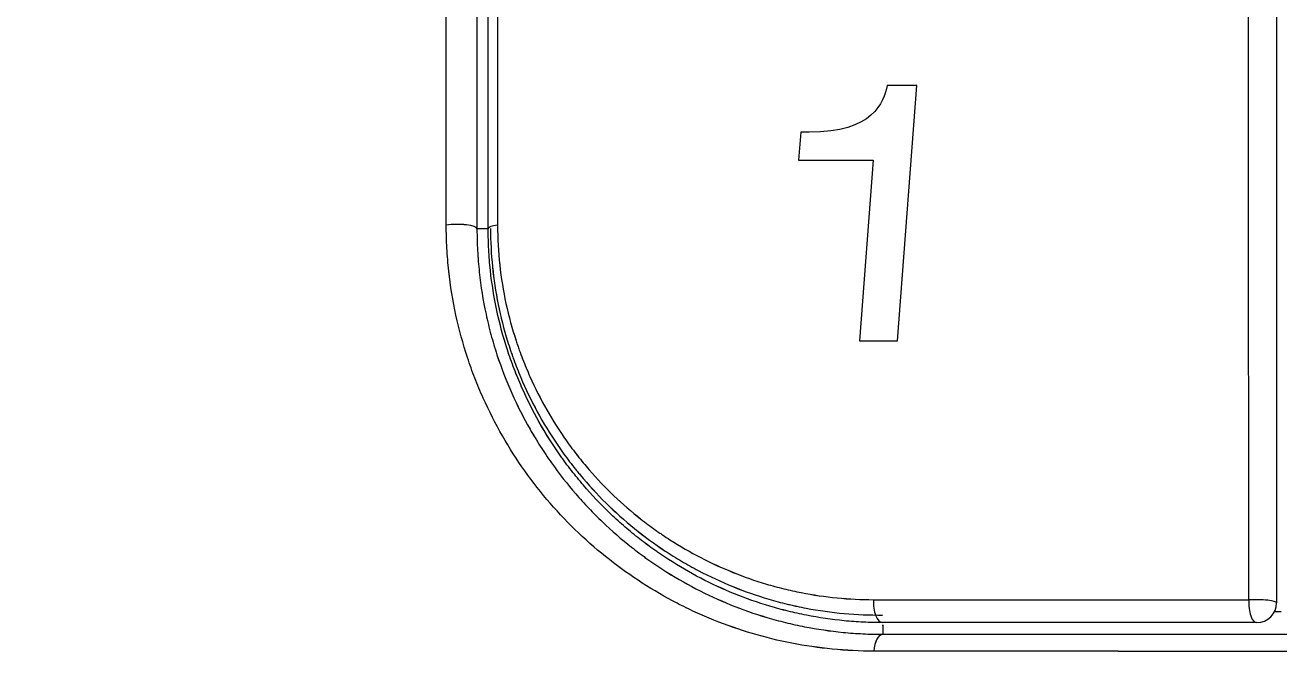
# Model space of a CAD drawing. Extents: x 2963 to 9049, y -570 to 1982.
# Drawn here: x 3258.03 to 3289.5, y 221 to 237.2 of the extents above; entities that cross this region are included whole.
import ezdxf

# ---------------------------------------------------------------- set-up
doc = ezdxf.new("R2010")
doc.units = 0
doc.header["$LTSCALE"] = 20
doc.header["$MEASUREMENT"] = 0
doc.layers.get('0').update_dxf_attribs({"linetype": 'CONTINUOUS'})
doc.layers.get('DEFPOINTS').update_dxf_attribs({"linetype": 'CONTINUOUS'})
doc.layers.add('1', color=7, linetype='CONTINUOUS')
doc.styles.get("Standard").update_dxf_attribs({"font": 'NanumGothic.ttf'})
doc.dimstyles.get("Standard").update_dxf_attribs({"dimtxt": 2.7, "dimasz": 2.5, "dimexe": 1.5, "dimexo": 1.5, "dimgap": 1.5, "dimtad": 1, "dimdec": 0, "dimlfac": 10, "dimzin": 0, "dimdsep": 46, "dimtxsty": 'Standard', "dimcen": 0, "dimclrt": 2, "dimadec": 0, "dimazin": 0, "dimtfac": 1, "dimtdec": 0, "dimtmove": 0, "dimatfit": 3, "dimfxl": 0, "dimtolj": 1, "dimtzin": 0, "dimarcsym": 0})

# ---------------------------------------------------------------- blocks, each defined once
blk = doc.blocks.new('*D32')
at = {"color": 3, "lineweight": -2}
for p, q in [((3282.023, 274.161), (2984.283, 274.161)), ((2990.283, 250.161), (2990.283, 62.919)), ((2990.283, -174.178), (2990.283, 13.065)), ((3124.507, -198.178), (2984.283, -198.178))]:
    blk.add_line(p, q, dxfattribs=at)
at = {"color": 3}
for points in [[(2986.283, 250.161), (2994.283, 250.161), (2990.283, 274.161)], [(2986.283, -174.178), (2994.283, -174.178), (2990.283, -198.178)]]:
    blk.add_solid(points, dxfattribs=at)
at = {"layer": 'DEFPOINTS', "color": 0}
for p in [(2990.283, 274.161), (3283.823, 274.161), (3126.307, -198.178)]:
    blk.add_point(p, dxfattribs=at)
at = {"color": 2, "insert": (2990.283, 37.992), "char_height": 24, "attachment_point": 5}
blk.add_mtext('\\A1;475', dxfattribs=at)
blk = doc.blocks.new('A$C232549f7')
at = {"layer": '1', "color": 0, "linetype": 'Continuous', "lineweight": 18}
for p, q in [((84.764, 147.871), (84.021, 147.871)), ((84.278, 141.453), (84.764, 147.871)), ((81.852, 146.694), (81.799, 145.993)), ((81.799, 145.993), (83.672, 145.993)), ((83.672, 145.993), (83.327, 141.453)), ((83.327, 141.453), (84.278, 141.453))]:
    blk.add_line(p, q, dxfattribs=at)
at = {"layer": '1', "color": 0, "linetype": 'Continuous', "lineweight": 13}
for centre, major_axis, ratio, start_param, end_param in [((73.227, 144.274), (-0.5, 0), 0.211931, 3.159452, 5.284179), ((74.509, 144.277), (-0.5, 0), 0.208328, 5.274197, 6.283185), ((83.909, 134.877), (0, 0.5), 0.460697, 1.416321, 3.141593), ((93.295, 134.877), (0, 0.5), 0.397152, 1.430932, 3.141593), ((93.295, 134.877), (-0.5, 0), 0.151639, 3.123935, 5.116574)]:
    blk.add_ellipse(centre, major_axis=major_axis, ratio=ratio, start_param=start_param, end_param=end_param, dxfattribs=at)
at = {"layer": '1', "color": 0, "linetype": 'Continuous', "lineweight": 18}
for centre, major_axis, ratio, start_param, end_param in [((93.295, 134.877), (0, 0.5), 0.999848, 3.141593, 4.70974), ((83.915, 133.584), (0, -0.5), 0.45841, 3.161231, 4.559054)]:
    blk.add_ellipse(centre, major_axis=major_axis, ratio=ratio, start_param=start_param, end_param=end_param, dxfattribs=at)
at = {"layer": '1', "color": 0, "linetype": 'Continuous', "lineweight": 13}
for points, knots in [([(93.099, 134.946), (93.095, 139.761), (93.091, 144.57), (93.082, 154.175), (93.078, 158.97), (93.074, 163.759)], [0, 0, 0, 0, 0.5, 0.5, 1, 1, 1, 1]), ([(83.689, 133.661), (83.336, 133.661), (82.989, 133.678), (82.302, 133.745), (81.624, 133.845), (80.964, 134.006), (80.313, 134.199), (79.991, 134.311), (79.516, 134.503), (79.359, 134.571), (79.051, 134.712), (78.899, 134.787), (78.449, 135.02), (77.866, 135.358), (77.317, 135.75), (76.784, 136.169), (76.526, 136.392), (76.027, 136.868), (75.79, 137.116), (75.341, 137.635), (75.129, 137.906), (74.729, 138.469), (74.541, 138.762), (74.192, 139.371), (74.03, 139.688), (73.846, 140.1), (73.809, 140.183), (73.74, 140.351), (73.638, 140.604), (73.546, 140.861), (73.375, 141.381), (73.278, 141.735), (73.121, 142.46), (73.06, 142.83), (73.009, 143.304), (73, 143.4), (72.984, 143.591), (72.965, 143.879), (72.957, 144.169), (72.957, 144.363)], [0, 0, 0, 0, 0.0625, 0.0625, 0.125, 0.1875, 0.1875, 0.25, 0.25, 0.28125, 0.28125, 0.3125, 0.3125, 0.375, 0.4375, 0.4375, 0.5, 0.5, 0.5625, 0.5625, 0.625, 0.625, 0.6875, 0.6875, 0.75, 0.75, 0.765625, 0.765625, 0.78125, 0.8125, 0.8125, 0.875, 0.875, 0.9375, 0.9375, 0.953125, 0.953125, 0.96875, 1, 1, 1, 1]), ([(74.243, 144.365), (74.243, 144.024), (74.262, 143.689), (74.333, 143.031), (74.386, 142.708), (74.524, 142.073), (74.609, 141.76), (74.723, 141.415), (74.736, 141.376), (74.762, 141.3), (74.802, 141.186), (74.9, 140.923), (74.991, 140.704), (75.184, 140.271), (75.325, 139.993), (75.632, 139.454), (75.798, 139.193), (76.02, 138.878), (76.066, 138.816), (76.157, 138.692), (76.297, 138.509), (76.442, 138.333), (76.739, 137.989), (76.946, 137.771), (77.38, 137.358), (77.605, 137.162), (77.958, 136.885), (78.077, 136.796), (78.23, 136.687), (78.26, 136.665), (78.322, 136.623), (78.353, 136.601), (78.446, 136.538), (78.508, 136.497), (78.822, 136.295), (79.079, 136.147), (79.605, 135.875), (79.874, 135.751), (80.423, 135.53), (80.704, 135.431), (81.133, 135.303), (81.278, 135.264), (81.498, 135.21), (81.571, 135.193), (81.719, 135.16), (81.793, 135.145), (82.163, 135.072), (82.463, 135.028), (83.068, 134.969), (83.373, 134.954), (83.681, 134.954)], [0, 0, 0, 0, 0.0625, 0.0625, 0.125, 0.125, 0.1875, 0.1875, 0.195312, 0.195312, 0.203125, 0.21875, 0.25, 0.25, 0.3125, 0.3125, 0.375, 0.375, 0.390625, 0.390625, 0.40625, 0.4375, 0.4375, 0.5, 0.5, 0.5625, 0.5625, 0.59375, 0.59375, 0.601562, 0.601562, 0.609375, 0.609375, 0.625, 0.625, 0.6875, 0.6875, 0.75, 0.75, 0.8125, 0.8125, 0.84375, 0.84375, 0.859375, 0.859375, 0.875, 0.875, 0.9375, 0.9375, 1, 1, 1, 1]), ([(83.681, 134.954), (85.224, 134.952), (86.781, 134.951), (89.136, 134.949), (89.924, 134.949), (91.507, 134.948), (92.301, 134.947), (93.099, 134.946)], [0, 0, 0, 0, 0.5, 0.5, 0.75, 0.75, 1, 1, 1, 1]), ([(83.911, 134.084), (83.961, 134.084), (84.011, 134.084), (84.112, 134.084), (84.263, 134.084), (84.617, 134.084), (85.324, 134.084), (86.744, 134.084), (87.969, 134.084), (90.429, 134.084), (92.084, 134.084), (95.421, 134.084), (97.102, 134.084), (99.642, 134.084), (100.917, 134.084), (102.411, 134.084), (103.16, 134.084), (103.535, 134.084), (103.696, 134.084), (103.803, 134.084), (103.857, 134.084), (103.91, 134.084)], [0, 0, 0, 0, 0.007813, 0.007813, 0.015625, 0.03125, 0.0625, 0.125, 0.25, 0.25, 0.5, 0.5, 0.75, 0.75, 0.875, 0.9375, 0.96875, 0.984375, 0.992188, 0.992188, 1, 1, 1, 1]), ([(103.753, 133.645), (102.031, 133.646), (100.32, 133.648), (96.922, 133.65), (95.236, 133.652), (91.888, 133.654), (90.228, 133.656), (86.937, 133.658), (85.306, 133.659), (83.689, 133.661)], [0, 0, 0, 0, 0.25, 0.25, 0.5, 0.5, 0.75, 0.75, 1, 1, 1, 1])]:
    blk.add_open_spline(points, degree=3, knots=knots, dxfattribs=at)
at = {"layer": '1', "color": 0, "linetype": 'Continuous', "lineweight": 18}
for points, knots in [([(93.794, 163.675), (93.795, 158.889), (93.795, 154.095), (93.795, 144.494), (93.795, 139.688), (93.795, 134.875)], [0, 0, 0, 0, 0.5, 0.5, 1, 1, 1, 1]), ([(84.021, 147.871), (83.943, 147.448), (83.662, 146.694), (81.995, 146.694), (81.924, 146.694), (81.852, 146.694)], [0, 0, 0, 0, 0.957007, 0.957007, 1, 1, 1, 1]), ([(73.727, 144.276), (73.727, 144.273), (73.727, 144.27), (73.727, 144.264), (73.727, 144.256), (73.727, 144.235), (73.727, 144.195), (73.728, 144.114), (73.731, 143.952), (73.744, 143.632), (73.766, 143.36), (73.823, 142.823), (73.88, 142.471), (73.991, 141.953), (74.032, 141.782), (74.101, 141.527), (74.125, 141.442), (74.175, 141.274), (74.201, 141.19), (74.338, 140.773), (74.462, 140.451), (74.739, 139.828), (74.892, 139.527), (75.141, 139.09), (75.227, 138.947), (75.362, 138.736), (75.408, 138.666), (75.501, 138.527), (75.548, 138.459), (75.789, 138.119), (75.992, 137.86), (76.312, 137.489), (76.421, 137.369), (76.645, 137.134), (76.759, 137.019), (77.109, 136.685), (77.352, 136.473), (77.669, 136.223), (77.765, 136.149), (77.862, 136.077), (77.927, 136.029), (77.96, 136.005), (78.124, 135.888), (78.258, 135.797), (78.662, 135.536), (78.939, 135.375), (79.505, 135.081), (79.794, 134.947), (80.387, 134.707), (80.69, 134.601), (81.077, 134.485), (81.155, 134.463), (81.312, 134.421), (81.391, 134.4), (81.628, 134.341), (81.788, 134.306), (82.268, 134.212), (82.591, 134.165), (83.082, 134.117), (83.247, 134.105), (83.495, 134.093), (83.619, 134.088), (83.765, 134.085), (83.838, 134.084), (83.874, 134.084), (83.892, 134.084), (83.9, 134.084), (83.905, 134.084), (83.908, 134.084), (83.911, 134.084)], [0, 0, 0, 0, 0.000488, 0.000488, 0.000977, 0.001953, 0.003906, 0.007813, 0.015625, 0.03125, 0.0625, 0.0625, 0.125, 0.125, 0.15625, 0.15625, 0.171875, 0.171875, 0.1875, 0.1875, 0.25, 0.25, 0.3125, 0.3125, 0.34375, 0.34375, 0.359375, 0.359375, 0.375, 0.375, 0.4375, 0.4375, 0.46875, 0.46875, 0.5, 0.5, 0.5625, 0.5625, 0.578125, 0.585937, 0.585937, 0.59375, 0.59375, 0.625, 0.625, 0.6875, 0.6875, 0.75, 0.75, 0.8125, 0.8125, 0.828125, 0.828125, 0.84375, 0.84375, 0.875, 0.875, 0.9375, 0.9375, 0.96875, 0.96875, 0.984375, 0.992187, 0.996094, 0.998047, 0.999023, 0.999512, 0.999512, 1, 1, 1, 1]), ([(83.909, 134.377), (83.904, 134.377), (83.899, 134.377), (83.889, 134.377), (83.874, 134.377), (83.838, 134.377), (83.767, 134.378), (83.626, 134.38), (83.344, 134.39), (83.104, 134.408), (82.627, 134.455), (82.312, 134.501), (81.922, 134.577), (81.844, 134.594), (81.689, 134.628), (81.611, 134.646), (81.38, 134.703), (81.228, 134.745), (80.775, 134.88), (80.185, 135.088), (79.619, 135.349), (79.066, 135.636), (78.796, 135.793), (78.465, 136.007), (78.4, 136.051), (78.302, 136.117), (78.269, 136.14), (78.205, 136.185), (78.044, 136.299), (77.761, 136.512), (77.519, 136.714), (77.341, 136.869), (77.282, 136.921), (77.166, 137.027), (77.109, 137.081), (76.825, 137.354), (76.607, 137.584), (76.296, 137.948), (76.195, 138.072), (76.047, 138.263), (75.998, 138.327), (75.926, 138.425), (75.902, 138.458), (75.855, 138.524), (75.644, 138.821), (75.449, 139.13), (75.129, 139.698), (74.982, 139.991), (74.782, 140.445), (74.719, 140.599), (74.629, 140.834), (74.6, 140.913), (74.544, 141.072), (74.517, 141.152), (74.386, 141.554), (74.298, 141.882), (74.156, 142.547), (74.101, 142.885), (74.046, 143.4), (74.032, 143.573), (74.018, 143.835), (74.013, 143.967), (74.01, 144.121), (74.009, 144.199), (74.009, 144.238), (74.009, 144.254), (74.009, 144.266), (74.009, 144.271), (74.009, 144.277)], [0, 0, 0, 0, 0.000977, 0.000977, 0.001953, 0.003906, 0.007812, 0.015625, 0.03125, 0.0625, 0.0625, 0.125, 0.125, 0.140625, 0.140625, 0.15625, 0.15625, 0.1875, 0.1875, 0.25, 0.3125, 0.3125, 0.375, 0.375, 0.390625, 0.390625, 0.398438, 0.398438, 0.40625, 0.4375, 0.46875, 0.46875, 0.484375, 0.484375, 0.5, 0.5, 0.5625, 0.5625, 0.59375, 0.59375, 0.609375, 0.609375, 0.617188, 0.617188, 0.625, 0.6875, 0.6875, 0.75, 0.75, 0.78125, 0.78125, 0.796875, 0.796875, 0.8125, 0.8125, 0.875, 0.875, 0.9375, 0.9375, 0.96875, 0.96875, 0.984375, 0.992188, 0.996094, 0.998047, 0.999023, 0.999023, 1, 1, 1, 1]), ([(74.066, 144.277), (74.067, 143.954), (74.084, 143.634), (74.149, 142.999), (74.196, 142.684), (74.323, 142.06), (74.401, 141.75), (74.519, 141.367), (74.556, 141.252), (74.609, 141.1), (74.636, 141.023), (74.705, 140.834), (74.763, 140.684), (74.95, 140.242), (75.088, 139.954), (75.392, 139.395), (75.558, 139.122), (75.827, 138.725), (75.92, 138.595), (76.064, 138.402), (76.114, 138.339), (76.189, 138.244), (76.239, 138.181), (76.495, 137.869), (76.739, 137.604), (77.192, 137.156), (77.43, 136.944), (77.925, 136.542), (78.183, 136.353), (78.518, 136.132), (78.586, 136.088), (78.723, 136.003), (78.792, 135.961), (79, 135.838), (79.14, 135.76), (79.564, 135.537), (80.142, 135.268), (80.744, 135.058), (81.204, 134.922), (81.359, 134.88), (81.555, 134.833), (81.594, 134.824), (81.673, 134.806), (81.712, 134.797), (81.83, 134.771), (81.909, 134.755), (82.305, 134.68), (82.623, 134.636), (83.262, 134.578), (83.583, 134.566), (83.906, 134.568)], [0, 0, 0, 0, 0.0625, 0.0625, 0.125, 0.125, 0.1875, 0.1875, 0.203125, 0.210938, 0.21875, 0.21875, 0.25, 0.25, 0.3125, 0.3125, 0.375, 0.375, 0.40625, 0.40625, 0.421875, 0.421875, 0.429688, 0.4375, 0.5, 0.5, 0.5625, 0.5625, 0.625, 0.625, 0.640625, 0.640625, 0.65625, 0.65625, 0.6875, 0.6875, 0.75, 0.8125, 0.8125, 0.84375, 0.84375, 0.851563, 0.851563, 0.859375, 0.859375, 0.875, 0.875, 0.9375, 0.9375, 1, 1, 1, 1]), ([(93.295, 134.377), (92.5, 134.377), (91.709, 134.377), (90.131, 134.377), (89.345, 134.377), (86.998, 134.377), (85.447, 134.377), (83.909, 134.377)], [0, 0, 0, 0, 0.25, 0.25, 0.5, 0.5, 1, 1, 1, 1])]:
    blk.add_open_spline(points, degree=3, knots=knots, dxfattribs=at)
at = {"layer": '1', "color": 0, "linetype": 'Continuous', "lineweight": 13}
for points in [[(72.957, 144.363), (72.954, 147.703), (72.951, 151.038), (72.949, 154.367)], [(73.728, 154.276), (73.727, 150.948), (73.727, 147.614), (73.727, 144.276)], [(74.234, 154.369), (74.237, 151.039), (74.24, 147.704), (74.243, 144.365)], [(73.727, 144.276), (73.821, 144.276), (73.915, 144.277), (74.009, 144.277)], [(83.909, 134.325), (83.909, 134.245), (83.91, 134.165), (83.911, 134.084)]]:
    blk.add_open_spline(points, degree=3, dxfattribs=at)
at = {"layer": '1', "color": 0, "linetype": 'Continuous', "lineweight": 18}
for points in [[(74.009, 144.277), (74.009, 147.615), (74.009, 150.948), (74.009, 154.277)], [(93.909, 134.65), (93.85, 134.65), (93.79, 134.649), (93.731, 134.649)]]:
    blk.add_open_spline(points, degree=3, dxfattribs=at)

msp = doc.modelspace()

# ---------------------------------------------------------------- linework, layer by layer
at = {"layer": '1', "color": 0, "linetype": 'Continuous', "lineweight": 18}
for p, q in [((3280.407, 235.683), (3279.664, 235.683)), ((3279.921, 229.266), (3280.407, 235.683)), ((3277.495, 234.506), (3277.442, 233.805)), ((3277.442, 233.805), (3279.315, 233.805)), ((3279.315, 233.805), (3278.97, 229.266)), ((3278.97, 229.266), (3279.921, 229.266))]:
    msp.add_line(p, q, dxfattribs=at)
at = {"layer": '1', "color": 0, "linetype": 'Continuous', "lineweight": 13}
for centre, major_axis, ratio, start_param, end_param in [((3268.87, 232.087), (-0.5, 0), 0.211931, 3.159452, 5.284179), ((3270.152, 232.089), (-0.5, 0), 0.208328, 5.274197, 6.283185), ((3279.552, 222.689), (0, 0.5), 0.460697, 1.416321, 3.141593), ((3288.938, 222.689), (0, 0.5), 0.397152, 1.430932, 3.141593), ((3288.938, 222.689), (-0.5, 0), 0.151639, 3.123935, 5.116574)]:
    msp.add_ellipse(centre, major_axis=major_axis, ratio=ratio, start_param=start_param, end_param=end_param, dxfattribs=at)
at = {"layer": '1', "color": 0, "linetype": 'Continuous', "lineweight": 18}
for centre, major_axis, ratio, start_param, end_param in [((3288.938, 222.689), (0, 0.5), 0.999848, 3.141593, 4.70974), ((3279.558, 221.397), (0, -0.5), 0.45841, 3.161231, 4.559054)]:
    msp.add_ellipse(centre, major_axis=major_axis, ratio=ratio, start_param=start_param, end_param=end_param, dxfattribs=at)
at = {"layer": '1', "color": 0, "linetype": 'Continuous', "lineweight": 13}
for points, knots in [([(3288.742, 222.759), (3288.738, 227.573), (3288.734, 232.382), (3288.725, 241.987), (3288.721, 246.783), (3288.717, 251.571)], [0, 0, 0, 0, 0.5, 0.5, 1, 1, 1, 1]), ([(3279.332, 221.473), (3278.979, 221.473), (3278.631, 221.491), (3277.945, 221.558), (3277.267, 221.657), (3276.607, 221.819), (3275.955, 222.012), (3275.634, 222.124), (3275.159, 222.316), (3275.002, 222.383), (3274.694, 222.525), (3274.542, 222.599), (3274.092, 222.832), (3273.509, 223.17), (3272.96, 223.562), (3272.427, 223.981), (3272.169, 224.205), (3271.67, 224.68), (3271.433, 224.929), (3270.984, 225.448), (3270.772, 225.718), (3270.372, 226.281), (3270.184, 226.574), (3269.835, 227.184), (3269.673, 227.5), (3269.488, 227.912), (3269.452, 227.996), (3269.383, 228.163), (3269.281, 228.416), (3269.189, 228.673), (3269.018, 229.193), (3268.921, 229.547), (3268.764, 230.272), (3268.703, 230.642), (3268.652, 231.117), (3268.643, 231.212), (3268.627, 231.403), (3268.608, 231.691), (3268.6, 231.981), (3268.6, 232.176)], [0, 0, 0, 0, 0.0625, 0.0625, 0.125, 0.1875, 0.1875, 0.25, 0.25, 0.28125, 0.28125, 0.3125, 0.3125, 0.375, 0.4375, 0.4375, 0.5, 0.5, 0.5625, 0.5625, 0.625, 0.625, 0.6875, 0.6875, 0.75, 0.75, 0.765625, 0.765625, 0.78125, 0.8125, 0.8125, 0.875, 0.875, 0.9375, 0.9375, 0.953125, 0.953125, 0.96875, 1, 1, 1, 1]), ([(3269.886, 232.177), (3269.886, 231.836), (3269.905, 231.502), (3269.976, 230.844), (3270.029, 230.521), (3270.167, 229.885), (3270.252, 229.573), (3270.366, 229.227), (3270.379, 229.189), (3270.405, 229.112), (3270.445, 228.998), (3270.543, 228.736), (3270.634, 228.516), (3270.827, 228.084), (3270.968, 227.805), (3271.275, 227.266), (3271.441, 227.005), (3271.663, 226.69), (3271.708, 226.628), (3271.8, 226.505), (3271.94, 226.322), (3272.085, 226.145), (3272.382, 225.801), (3272.589, 225.583), (3273.023, 225.17), (3273.248, 224.975), (3273.601, 224.698), (3273.72, 224.608), (3273.873, 224.499), (3273.903, 224.478), (3273.965, 224.435), (3273.996, 224.414), (3274.089, 224.351), (3274.151, 224.31), (3274.465, 224.108), (3274.722, 223.959), (3275.248, 223.687), (3275.517, 223.564), (3276.066, 223.342), (3276.347, 223.244), (3276.776, 223.116), (3276.921, 223.077), (3277.141, 223.022), (3277.214, 223.005), (3277.362, 222.973), (3277.436, 222.957), (3277.806, 222.885), (3278.106, 222.841), (3278.71, 222.781), (3279.016, 222.766), (3279.324, 222.766)], [0, 0, 0, 0, 0.0625, 0.0625, 0.125, 0.125, 0.1875, 0.1875, 0.195312, 0.195312, 0.203125, 0.21875, 0.25, 0.25, 0.3125, 0.3125, 0.375, 0.375, 0.390625, 0.390625, 0.40625, 0.4375, 0.4375, 0.5, 0.5, 0.5625, 0.5625, 0.59375, 0.59375, 0.601562, 0.601562, 0.609375, 0.609375, 0.625, 0.625, 0.6875, 0.6875, 0.75, 0.75, 0.8125, 0.8125, 0.84375, 0.84375, 0.859375, 0.859375, 0.875, 0.875, 0.9375, 0.9375, 1, 1, 1, 1]), ([(3279.324, 222.766), (3280.867, 222.765), (3282.424, 222.764), (3284.779, 222.762), (3285.567, 222.761), (3287.15, 222.76), (3287.944, 222.759), (3288.742, 222.759)], [0, 0, 0, 0, 0.5, 0.5, 0.75, 0.75, 1, 1, 1, 1]), ([(3279.554, 221.897), (3279.604, 221.897), (3279.654, 221.897), (3279.755, 221.897), (3279.906, 221.897), (3280.26, 221.897), (3280.967, 221.897), (3282.387, 221.897), (3283.612, 221.897), (3286.072, 221.897), (3287.726, 221.897), (3291.064, 221.897), (3292.745, 221.897), (3295.285, 221.897), (3296.56, 221.897), (3298.054, 221.897), (3298.803, 221.897), (3299.178, 221.897), (3299.339, 221.897), (3299.446, 221.897), (3299.499, 221.897), (3299.553, 221.897)], [0, 0, 0, 0, 0.007813, 0.007813, 0.015625, 0.03125, 0.0625, 0.125, 0.25, 0.25, 0.5, 0.5, 0.75, 0.75, 0.875, 0.9375, 0.96875, 0.984375, 0.992188, 0.992188, 1, 1, 1, 1]), ([(3299.396, 221.458), (3297.674, 221.459), (3295.963, 221.46), (3292.565, 221.463), (3290.879, 221.464), (3287.531, 221.467), (3285.871, 221.468), (3282.58, 221.471), (3280.949, 221.472), (3279.332, 221.473)], [0, 0, 0, 0, 0.25, 0.25, 0.5, 0.5, 0.75, 0.75, 1, 1, 1, 1])]:
    msp.add_open_spline(points, degree=3, knots=knots, dxfattribs=at)
at = {"layer": '1', "color": 0, "linetype": 'Continuous', "lineweight": 18}
for points, knots in [([(3289.437, 251.487), (3289.438, 246.701), (3289.438, 241.908), (3289.438, 232.307), (3289.438, 227.5), (3289.438, 222.688)], [0, 0, 0, 0, 0.5, 0.5, 1, 1, 1, 1]), ([(3279.664, 235.683), (3279.586, 235.26), (3279.305, 234.506), (3277.638, 234.506), (3277.567, 234.506), (3277.495, 234.506)], [0, 0, 0, 0, 0.957007, 0.957007, 1, 1, 1, 1]), ([(3269.37, 232.088), (3269.37, 232.086), (3269.37, 232.083), (3269.37, 232.077), (3269.37, 232.068), (3269.37, 232.048), (3269.37, 232.007), (3269.371, 231.926), (3269.374, 231.765), (3269.387, 231.444), (3269.409, 231.173), (3269.466, 230.635), (3269.522, 230.284), (3269.634, 229.765), (3269.675, 229.594), (3269.744, 229.339), (3269.768, 229.255), (3269.818, 229.087), (3269.844, 229.003), (3269.981, 228.586), (3270.105, 228.264), (3270.382, 227.641), (3270.535, 227.34), (3270.784, 226.903), (3270.87, 226.759), (3271.005, 226.548), (3271.05, 226.478), (3271.144, 226.34), (3271.191, 226.271), (3271.432, 225.931), (3271.635, 225.672), (3271.955, 225.302), (3272.064, 225.181), (3272.288, 224.946), (3272.402, 224.832), (3272.752, 224.497), (3272.995, 224.285), (3273.312, 224.035), (3273.408, 223.961), (3273.505, 223.889), (3273.57, 223.841), (3273.603, 223.818), (3273.767, 223.7), (3273.901, 223.609), (3274.305, 223.348), (3274.582, 223.188), (3275.148, 222.894), (3275.437, 222.76), (3276.03, 222.52), (3276.333, 222.413), (3276.72, 222.298), (3276.798, 222.276), (3276.955, 222.233), (3277.034, 222.212), (3277.271, 222.154), (3277.431, 222.119), (3277.911, 222.025), (3278.234, 221.977), (3278.725, 221.929), (3278.889, 221.917), (3279.138, 221.905), (3279.262, 221.9), (3279.408, 221.898), (3279.481, 221.897), (3279.517, 221.897), (3279.535, 221.897), (3279.543, 221.897), (3279.548, 221.897), (3279.551, 221.897), (3279.554, 221.897)], [0, 0, 0, 0, 0.000488, 0.000488, 0.000977, 0.001953, 0.003906, 0.007813, 0.015625, 0.03125, 0.0625, 0.0625, 0.125, 0.125, 0.15625, 0.15625, 0.171875, 0.171875, 0.1875, 0.1875, 0.25, 0.25, 0.3125, 0.3125, 0.34375, 0.34375, 0.359375, 0.359375, 0.375, 0.375, 0.4375, 0.4375, 0.46875, 0.46875, 0.5, 0.5, 0.5625, 0.5625, 0.578125, 0.585937, 0.585937, 0.59375, 0.59375, 0.625, 0.625, 0.6875, 0.6875, 0.75, 0.75, 0.8125, 0.8125, 0.828125, 0.828125, 0.84375, 0.84375, 0.875, 0.875, 0.9375, 0.9375, 0.96875, 0.96875, 0.984375, 0.992187, 0.996094, 0.998047, 0.999023, 0.999512, 0.999512, 1, 1, 1, 1]), ([(3279.552, 222.189), (3279.547, 222.189), (3279.542, 222.189), (3279.532, 222.189), (3279.516, 222.189), (3279.481, 222.189), (3279.41, 222.19), (3279.269, 222.193), (3278.987, 222.203), (3278.747, 222.22), (3278.27, 222.267), (3277.955, 222.313), (3277.565, 222.39), (3277.487, 222.406), (3277.332, 222.44), (3277.254, 222.459), (3277.023, 222.516), (3276.871, 222.557), (3276.418, 222.692), (3275.828, 222.9), (3275.262, 223.161), (3274.709, 223.449), (3274.439, 223.606), (3274.108, 223.82), (3274.043, 223.863), (3273.945, 223.93), (3273.912, 223.952), (3273.848, 223.998), (3273.687, 224.112), (3273.404, 224.325), (3273.162, 224.526), (3272.984, 224.681), (3272.925, 224.734), (3272.809, 224.84), (3272.752, 224.894), (3272.467, 225.167), (3272.25, 225.397), (3271.939, 225.76), (3271.838, 225.884), (3271.69, 226.075), (3271.641, 226.14), (3271.569, 226.237), (3271.545, 226.27), (3271.498, 226.336), (3271.287, 226.634), (3271.092, 226.943), (3270.772, 227.51), (3270.625, 227.803), (3270.425, 228.258), (3270.362, 228.412), (3270.272, 228.646), (3270.243, 228.725), (3270.187, 228.884), (3270.16, 228.964), (3270.029, 229.367), (3269.941, 229.694), (3269.799, 230.359), (3269.744, 230.697), (3269.689, 231.213), (3269.675, 231.386), (3269.661, 231.648), (3269.656, 231.779), (3269.653, 231.934), (3269.652, 232.011), (3269.652, 232.05), (3269.652, 232.067), (3269.652, 232.078), (3269.652, 232.084), (3269.652, 232.089)], [0, 0, 0, 0, 0.000977, 0.000977, 0.001953, 0.003906, 0.007812, 0.015625, 0.03125, 0.0625, 0.0625, 0.125, 0.125, 0.140625, 0.140625, 0.15625, 0.15625, 0.1875, 0.1875, 0.25, 0.3125, 0.3125, 0.375, 0.375, 0.390625, 0.390625, 0.398438, 0.398438, 0.40625, 0.4375, 0.46875, 0.46875, 0.484375, 0.484375, 0.5, 0.5, 0.5625, 0.5625, 0.59375, 0.59375, 0.609375, 0.609375, 0.617188, 0.617188, 0.625, 0.6875, 0.6875, 0.75, 0.75, 0.78125, 0.78125, 0.796875, 0.796875, 0.8125, 0.8125, 0.875, 0.875, 0.9375, 0.9375, 0.96875, 0.96875, 0.984375, 0.992188, 0.996094, 0.998047, 0.999023, 0.999023, 1, 1, 1, 1]), ([(3269.709, 232.09), (3269.71, 231.767), (3269.727, 231.447), (3269.791, 230.811), (3269.839, 230.497), (3269.965, 229.872), (3270.044, 229.563), (3270.162, 229.179), (3270.199, 229.065), (3270.251, 228.912), (3270.279, 228.836), (3270.348, 228.646), (3270.406, 228.497), (3270.593, 228.054), (3270.731, 227.767), (3271.035, 227.207), (3271.201, 226.935), (3271.47, 226.538), (3271.563, 226.407), (3271.707, 226.215), (3271.757, 226.151), (3271.832, 226.056), (3271.882, 225.993), (3272.138, 225.682), (3272.382, 225.417), (3272.835, 224.969), (3273.073, 224.756), (3273.568, 224.355), (3273.826, 224.166), (3274.161, 223.944), (3274.229, 223.901), (3274.366, 223.815), (3274.435, 223.773), (3274.643, 223.651), (3274.783, 223.573), (3275.207, 223.349), (3275.785, 223.081), (3276.387, 222.87), (3276.847, 222.734), (3277.002, 222.693), (3277.198, 222.645), (3277.237, 222.636), (3277.316, 222.618), (3277.355, 222.609), (3277.473, 222.584), (3277.552, 222.568), (3277.948, 222.492), (3278.266, 222.448), (3278.905, 222.391), (3279.226, 222.378), (3279.549, 222.381)], [0, 0, 0, 0, 0.0625, 0.0625, 0.125, 0.125, 0.1875, 0.1875, 0.203125, 0.210938, 0.21875, 0.21875, 0.25, 0.25, 0.3125, 0.3125, 0.375, 0.375, 0.40625, 0.40625, 0.421875, 0.421875, 0.429688, 0.4375, 0.5, 0.5, 0.5625, 0.5625, 0.625, 0.625, 0.640625, 0.640625, 0.65625, 0.65625, 0.6875, 0.6875, 0.75, 0.8125, 0.8125, 0.84375, 0.84375, 0.851563, 0.851563, 0.859375, 0.859375, 0.875, 0.875, 0.9375, 0.9375, 1, 1, 1, 1]), ([(3288.938, 222.189), (3288.143, 222.189), (3287.351, 222.189), (3285.774, 222.189), (3284.988, 222.189), (3282.641, 222.189), (3281.09, 222.189), (3279.552, 222.189)], [0, 0, 0, 0, 0.25, 0.25, 0.5, 0.5, 1, 1, 1, 1])]:
    msp.add_open_spline(points, degree=3, knots=knots, dxfattribs=at)
at = {"layer": '1', "color": 0, "linetype": 'Continuous', "lineweight": 13}
for points in [[(3268.6, 232.176), (3268.597, 235.515), (3268.594, 238.85), (3268.592, 242.18)], [(3269.371, 242.088), (3269.37, 238.76), (3269.37, 235.427), (3269.37, 232.088)], [(3269.877, 242.182), (3269.88, 238.852), (3269.883, 235.517), (3269.886, 232.177)], [(3269.37, 232.088), (3269.464, 232.089), (3269.558, 232.089), (3269.652, 232.089)], [(3279.551, 222.138), (3279.552, 222.057), (3279.553, 221.977), (3279.554, 221.897)]]:
    msp.add_open_spline(points, degree=3, dxfattribs=at)
at = {"layer": '1', "color": 0, "linetype": 'Continuous', "lineweight": 18}
for points in [[(3269.652, 232.089), (3269.652, 235.427), (3269.652, 238.761), (3269.652, 242.089)], [(3289.552, 222.463), (3289.493, 222.462), (3289.433, 222.462), (3289.374, 222.461)]]:
    msp.add_open_spline(points, degree=3, dxfattribs=at)

# ---------------------------------------------------------------- block references
msp.add_blockref('A$C232549f7', (3195.643, 87.812))

# ---------------------------------------------------------------- dimensions: what is measured, and where the dimension line sits
dim = msp.add_linear_dim(base=(2990.283, 274.161), p1=(3126.307, -198.178), p2=(3283.823, 274.161), angle=90, text='475', dimstyle='Standard', override={"dimscale": 1.2, "dimtxt": 20, "dimasz": 20, "dimexe": 5, "dimgap": 10, "dimtih": 1, "dimtoh": 1, "dimlfac": 1, "dimzin": 12, "dimclrd": 3, "dimclre": 3, "dimazin": 2, "dimarcsym": 1})
dim.commit()
dim.dimension.update_dxf_attribs({"geometry": '*D32', "text_midpoint": (2990.283, 37.992), "dimtype": 160})

doc.saveas('drawing.dxf')
